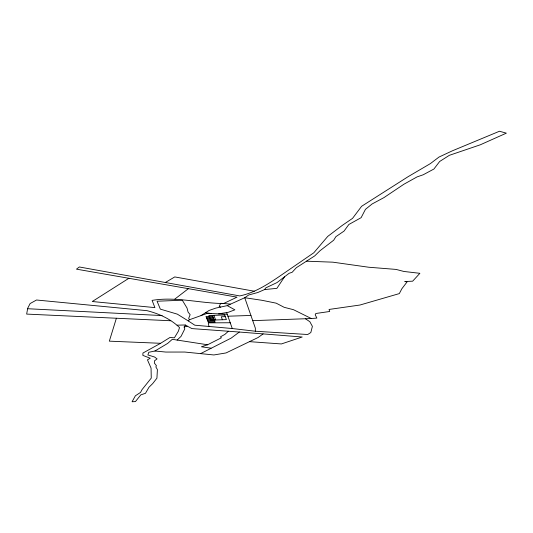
<?xml version="1.0" encoding="UTF-8"?>
<svg xmlns="http://www.w3.org/2000/svg" width="533" height="533" viewBox="0 0 533 533"><rect width="100%" height="100%" fill="white"/><g stroke="black" fill="none" stroke-linecap="round" stroke-linejoin="round"><path stroke-width="0.8" d="M305.382 318.741L309.84 321.699L312.391 326.369L310.819 332.545L307.688 334.511L255.34 331.233L255.34 328.148L244.74 297.72L248.731 294.962L257.752 292.53L264.561 289.572L276.894 288.346L284.542 276.807M170.8 320.759L26.65 314.09L27.709 308.267L30.108 303.557L36.524 300.006L147.028 310.672C158.981 313.677 170.567 318.927 179.521 327.548L178.402 331.173L174.391 337.822L169.967 337.476L160.593 343.299L142.937 353.039L142.851 355.384L150.246 358.236L147.454 359.842L151.059 368.09L151.259 378.11L142.005 389.656L140.565 392.401L135.382 395.799L132.077 401.755L135.435 401.589L140.812 394.86L145.462 393.314L148.987 387.244L152.665 383.633L156.929 378.163L157.402 369.576L155.843 366.931L156.442 365.731L154.383 363.1L154.423 360.914L157.075 358.876L154.57 357.01L147.881 354.951L148.8 352.273L154.943 351.007L165.823 352.06L184.778 352.046L213.886 354.958L226.059 352.933L258.119 337.502L263.122 333.898L302.211 337.003L281.397 343.945L249.557 341.66M116.381 318.241L109.332 341.16L160.593 343.299M154.943 351.007L167.668 343.399L172.312 339.308L177.149 340.067L181.053 336.35L184.804 328.874L184.132 327.029L185.477 324.963L177.103 325.177M264.561 289.572L265.874 287.827L277.013 282.577L289.106 273.309L292.177 272.263L296.328 267.713L314.73 255.893L320.033 250.717L333.685 240.21L335.89 236.672L344.032 231.095L348.849 224.486L361.127 217.671L365.451 209.342L372.101 203.972L383.92 197.623L403.961 184.205L417.099 176.889L423.189 174.784L433.915 169.028L439.658 161.486L449.366 155.316L480.26 144.816L506.35 133.157L499.474 131.245L452.41 150.799L438.999 157.062L430.384 163.611L408.185 176.636L361.614 206.291L352.56 218.35L342.259 225.406L327.735 236.412L313.837 252.762L279.745 276.167C267.466 284.522 254.488 292.903 239.71 295.928L79.344 266.98L76.466 269.152L237.018 297.147L223.574 303.53C199.782 303.297 175.73 296.375 152.098 300.379L154.896 307.608L92.282 301.518L128.953 278.239M189.428 319.747L188.675 318.361L190.141 314.677L188.082 312.118L187.03 308.054L182.313 300.219L157.082 301.225L160.34 309.133L177.329 314.144L188.276 320.933L189.428 319.747L207.304 313.331L227.218 314.263M228.364 331.24L224.919 334.378L220.475 336.836L221.375 337.802L207.577 344.771L201.407 346.783L211.061 348.162M174.877 299.046L188.542 288.553M263.122 333.898L239.344 332.039L231.162 338.109L200.841 353.506M201.048 315.576L209.049 310.473L215.878 308.081L227.245 305.636L244.74 297.72L262.009 300.306L276.194 303.17L284.189 307.321L293.503 309.7L311.299 318.527L316.849 318.081L315.216 314.77L315.822 313.497L329.694 311.485L329.061 309.446L359.962 305.023L399.31 293.603L401.875 288.739L407.032 281.977L404.794 281.531L412.655 281.177L419.871 273.316L403.867 271.457L396.086 269.418L368.709 267.233L332.865 262.176L306.488 261.19M165.337 282.503L174.764 276.927L254.354 291.225M184.132 327.029L187.11 326.196M218.657 313.864L228.377 312.265L234.873 309.82L227.245 305.636M252.769 320.659L311.299 318.527M225.319 316.629L221.262 316.769L222.374 319.747M206.391 317.475L213.14 317.235M206.797 318.468L213.526 318.228M207.204 319.46L213.92 319.22M207.61 320.44L214.306 320.206M208.01 321.426L214.692 321.192M227.911 316.209L250.983 315.449M27.629 308.727L162.132 315.576M255.34 331.233L232.268 328.528L194.818 325.203L188.276 320.933M239.344 332.039L191.907 328.594L185.384 325.11M230.289 304.07L220.782 303.304L219.15 306.415L220.629 307.108M205.605 312.751L211.321 313.517M177.149 340.067L207.577 344.771M213.866 315.356L215.665 319.987M226.618 312.591L232.268 328.528M230.476 323.431L230.243 322.751L208.263 322.858L208.949 326.462M224.719 314.97L208.869 315.529L210.728 320.16L226.398 319.607L224.719 314.97M212.747 316.236L205.985 316.475L208.41 322.398L215.072 322.165L212.747 316.236"/></g></svg>
